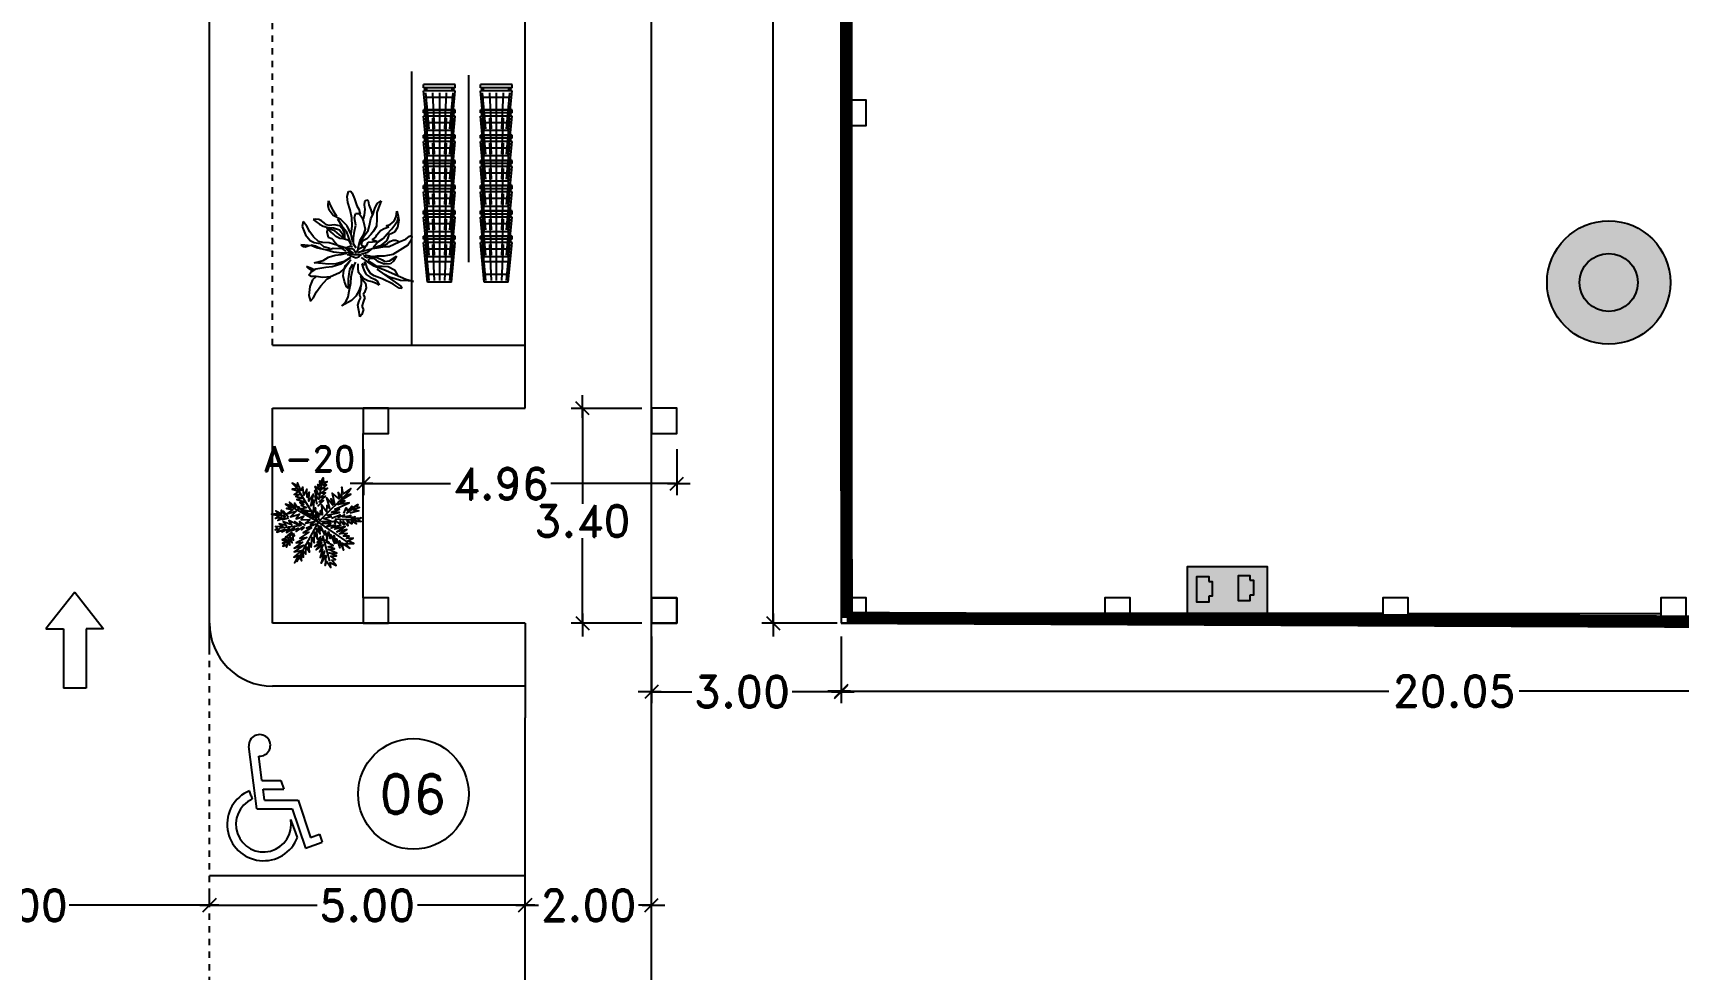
# Model space of a CAD drawing. Header units: millimetres. Extents: x 1590 to 1932, y -48 to 167.
# Drawn here: x 1730.23 to 1756.28, y 68.59 to 83.41 of the extents above; entities that cross this region are included whole.
import ezdxf

# ---------------------------------------------------------------- set-up
doc = ezdxf.new("R2010")
doc.units = ezdxf.units.MM
doc.header["$LTSCALE"] = 0.1
doc.header["$MEASUREMENT"] = 0
doc.header["$PDMODE"] = 35
doc.header["$PDSIZE"] = 0.75
doc.linetypes.add('DASHED', pattern=[0.75, 0.5, -0.25])
doc.layers.get('0').update_dxf_attribs({"linetype": 'CONTINUOUS'})
doc.layers.get('DEFPOINTS').update_dxf_attribs({"linetype": 'CONTINUOUS'})
for name, color, linetype in [('A-FURN-PLNT', 1, 'CONTINUOUS'), ('CABLEADO', 172, 'CONTINUOUS'), ('CALLES', 3, 'CONTINUOUS'), ('CAMARAS', 253, 'CONTINUOUS'), ('Eth2Salidas', 5, 'CONTINUOUS'), ('L-SITE-TREE', 6, 'CONTINUOUS'), ('MOBIL', 2, 'CONTINUOUS'), ('PARED', 4, 'CONTINUOUS'), ('PAREDES', 3, 'CONTINUOUS'), ('TEXT', 3, 'CONTINUOUS')]:
    doc.layers.add(name, color=color, linetype=linetype)
doc.styles.add('ATT', font='txt')
doc.styles.add('ROMAND', font='romand.shx')
doc.dimstyles.new('URBA', dxfattribs={"dimtxt": 20, "dimasz": 0.5, "dimexe": 1.25, "dimexo": 0.63, "dimgap": 0.63, "dimtad": 0, "dimtih": 1, "dimtoh": 1, "dimzin": 1, "dimdsep": 46, "dimtxsty": 'ROMAND', "dimcen": 2.5, "dimclrd": 1, "dimclre": 1, "dimclrt": 3, "dimadec": 0, "dimazin": 0, "dimtfac": 1, "dimtmove": 0, "dimatfit": 3, "dimfxl": 1, "dimtvp": 1, "dimtolj": 1, "dimtzin": 1, "dimarcsym": 0})

# ---------------------------------------------------------------- blocks, each defined once
blk = doc.blocks.new('2')
at = {"color": 3, "linetype": 'ByBlock'}
for p, q in [((1.063, -0.026), (0.479, 0.431)), ((0.479, 0.431), (0.479, 0.152)), ((0.479, 0.152), (-0.461, 0.152)), ((-0.461, 0.152), (-0.461, -0.204)), ((0.479, -0.204), (-0.461, -0.204)), ((1.063, -0.026), (0.479, -0.483)), ((0.479, -0.483), (0.479, -0.204))]:
    blk.add_line(p, q, dxfattribs=at)
blk = doc.blocks.new('1')
at = {"color": 3, "linetype": 'ByBlock'}
for p, q in [((-0.046, 0.216), (-0.11, 0.71)), ((-0.007, 0.439), (-0.031, 0.633)), ((-0.007, 0.439), (0.143, 0.439)), ((0.143, 0.439), (0.168, 0.37)), ((-0.092, 0.319), (-0.105, 0.358)), ((-0.092, 0.319), (-0.084, 0.293)), ((0.002, 0.37), (0.168, 0.37)), ((0.013, 0.285), (0.002, 0.37)), ((0.013, 0.285), (0.279, 0.285)), ((0.279, 0.285), (0.377, -0.01)), ((-0.046, 0.216), (0.233, 0.216)), ((0.25, 0.055), (0.221, 0.132)), ((0.233, 0.216), (0.337, -0.095)), ((0.274, -0.01), (0.25, 0.055)), ((0.377, -0.01), (0.449, 0.015)), ((0.449, 0.015), (0.47, -0.048)), ((0.337, -0.095), (0.47, -0.048))]:
    blk.add_line(p, q, dxfattribs=at)
for centre, radius, start, end in [((-0.025, 0.718), 0.0854, 266.1347, 185.0641), ((0.006, 0.093), 0.288, 112.5295, 339.0295), ((0.006, 0.093), 0.219, 114.3205, 9.7675)]:
    blk.add_arc(centre, radius, start, end, dxfattribs=at)
blk = doc.blocks.new('UTP1$0$DIMBLOCK')
at = {"color": 1}
blk.add_line((-7.5, 0), (10.5, 0), dxfattribs=at)
at = {"color": 4}
blk.add_line((-5.25, -5.25), (5.25, 5.25), dxfattribs=at)
blk = doc.blocks.new('*D183')
at = {"layer": 'CALLES', "color": 1, "linetype": 'Continuous', "transparency": 16777216}
for p, q in [((1727.028, 69.66), (1727.028, 69.778)), ((1727.048, 69.598), (1729.246, 69.598)), ((1733.008, 69.598), (1730.81, 69.598)), ((1733.028, 69.66), (1733.028, 69.778))]:
    blk.add_line(p, q, dxfattribs=at)
at = {"layer": 'DEFPOINTS', "color": 0, "linetype": 'Continuous', "transparency": 16777216}
for p in [(1727.028, 69.598), (1733.028, 69.598), (1733.028, 69.598)]:
    blk.add_point(p, dxfattribs=at)
at = {"layer": 'CALLES', "color": 1, "linetype": 'Continuous', "transparency": 16777216, "xscale": 0.02, "yscale": 0.02, "zscale": 0.02, "rotation": 180}
blk.add_blockref('UTP1$0$DIMBLOCK', (1727.028, 69.598), dxfattribs=at)
at = {"layer": 'CALLES', "color": 1, "linetype": 'Continuous', "transparency": 16777216, "xscale": 0.02, "yscale": 0.02, "zscale": 0.02}
blk.add_blockref('UTP1$0$DIMBLOCK', (1733.028, 69.598), dxfattribs=at)
at = {"layer": 'CALLES', "color": 3, "linetype": 'Continuous', "transparency": 16777216, "insert": (1730.028, 69.598), "char_height": 0.5, "attachment_point": 5, "style": 'ROMAND'}
blk.add_mtext('\\A1;6.00', dxfattribs=at)
blk = doc.blocks.new('*D184')
at = {"layer": 'CALLES', "color": 1, "linetype": 'Continuous', "transparency": 16777216}
for p, q in [((1733.028, 69.66), (1733.028, 69.778)), ((1733.048, 69.598), (1734.734, 69.598)), ((1738.008, 69.598), (1736.322, 69.598)), ((1738.028, 69.66), (1738.028, 69.778))]:
    blk.add_line(p, q, dxfattribs=at)
at = {"layer": 'DEFPOINTS', "color": 0, "linetype": 'Continuous', "transparency": 16777216}
for p in [(1733.028, 69.598), (1738.028, 69.598), (1738.028, 69.598)]:
    blk.add_point(p, dxfattribs=at)
at = {"layer": 'CALLES', "color": 1, "linetype": 'Continuous', "transparency": 16777216, "xscale": 0.02, "yscale": 0.02, "zscale": 0.02, "rotation": 180}
blk.add_blockref('UTP1$0$DIMBLOCK', (1733.028, 69.598), dxfattribs=at)
at = {"layer": 'CALLES', "color": 1, "linetype": 'Continuous', "transparency": 16777216, "xscale": 0.02, "yscale": 0.02, "zscale": 0.02}
blk.add_blockref('UTP1$0$DIMBLOCK', (1738.028, 69.598), dxfattribs=at)
at = {"layer": 'CALLES', "color": 3, "linetype": 'Continuous', "transparency": 16777216, "insert": (1735.528, 69.598), "char_height": 0.5, "attachment_point": 5, "style": 'ROMAND'}
blk.add_mtext('\\A1;5.00', dxfattribs=at)
blk = doc.blocks.new('*D185')
at = {"layer": 'CALLES', "color": 1, "linetype": 'Continuous', "transparency": 16777216}
for p, q in [((1738.028, 69.66), (1738.028, 69.778)), ((1738.048, 69.598), (1738.234, 69.598)), ((1740.008, 69.598), (1739.822, 69.598)), ((1740.028, 69.66), (1740.028, 69.778))]:
    blk.add_line(p, q, dxfattribs=at)
at = {"layer": 'DEFPOINTS', "color": 0, "linetype": 'Continuous', "transparency": 16777216}
for p in [(1738.028, 69.598), (1740.028, 69.598), (1740.028, 69.598)]:
    blk.add_point(p, dxfattribs=at)
at = {"layer": 'CALLES', "color": 1, "linetype": 'Continuous', "transparency": 16777216, "xscale": 0.02, "yscale": 0.02, "zscale": 0.02, "rotation": 180}
blk.add_blockref('UTP1$0$DIMBLOCK', (1738.028, 69.598), dxfattribs=at)
at = {"layer": 'CALLES', "color": 1, "linetype": 'Continuous', "transparency": 16777216, "xscale": 0.02, "yscale": 0.02, "zscale": 0.02}
blk.add_blockref('UTP1$0$DIMBLOCK', (1740.028, 69.598), dxfattribs=at)
at = {"layer": 'CALLES', "color": 3, "linetype": 'Continuous', "transparency": 16777216, "insert": (1739.028, 69.598), "char_height": 0.5, "attachment_point": 5, "style": 'ROMAND'}
blk.add_mtext('\\A1;2.00', dxfattribs=at)
blk = doc.blocks.new('*D271')
at = {"color": 1, "linetype": 'Continuous', "transparency": 16777216}
for p, q in [((1739.876, 77.465), (1738.754, 77.465)), ((1738.934, 77.445), (1738.934, 75.951)), ((1738.934, 74.085), (1738.934, 75.411)), ((1739.876, 74.065), (1738.754, 74.065))]:
    blk.add_line(p, q, dxfattribs=at)
at = {"layer": 'DEFPOINTS', "color": 0, "linetype": 'Continuous', "transparency": 16777216}
for p in [(1738.934, 77.465), (1739.938, 77.465), (1739.938, 74.065)]:
    blk.add_point(p, dxfattribs=at)
at = {"color": 1, "linetype": 'Continuous', "transparency": 16777216, "xscale": 0.02, "yscale": 0.02, "zscale": 0.02}
for p, rotation in [((1738.934, 77.465), 90), ((1738.934, 74.065), 270)]:
    blk.add_blockref('UTP1$0$DIMBLOCK', p, dxfattribs=dict(at, rotation=rotation))
at = {"color": 3, "linetype": 'Continuous', "transparency": 16777216, "insert": (1738.934, 75.681), "char_height": 0.5, "attachment_point": 5, "style": 'ROMAND'}
blk.add_mtext('\\A1;3.40', dxfattribs=at)
blk = doc.blocks.new('*D270')
at = {"layer": 'CALLES', "color": 1, "linetype": 'Continuous', "transparency": 16777216}
for p, q in [((1738.028, 69.66), (1738.028, 69.778)), ((1738.048, 69.598), (1738.234, 69.598)), ((1740.008, 69.598), (1739.822, 69.598)), ((1740.028, 69.66), (1740.028, 69.778))]:
    blk.add_line(p, q, dxfattribs=at)
at = {"layer": 'DEFPOINTS', "color": 0, "linetype": 'Continuous', "transparency": 16777216}
for p in [(1738.028, 69.598), (1740.028, 69.598), (1740.028, 69.598)]:
    blk.add_point(p, dxfattribs=at)
at = {"layer": 'CALLES', "color": 1, "linetype": 'Continuous', "transparency": 16777216, "xscale": 0.02, "yscale": 0.02, "zscale": 0.02, "rotation": 180}
blk.add_blockref('UTP1$0$DIMBLOCK', (1738.028, 69.598), dxfattribs=at)
at = {"layer": 'CALLES', "color": 1, "linetype": 'Continuous', "transparency": 16777216, "xscale": 0.02, "yscale": 0.02, "zscale": 0.02}
blk.add_blockref('UTP1$0$DIMBLOCK', (1740.028, 69.598), dxfattribs=at)
at = {"layer": 'CALLES', "color": 3, "linetype": 'Continuous', "transparency": 16777216, "insert": (1739.028, 69.598), "char_height": 0.5, "attachment_point": 5, "style": 'ROMAND'}
blk.add_mtext('\\A1;2.00', dxfattribs=at)
blk = doc.blocks.new('*D285')
at = {"color": 1, "linetype": 'Continuous', "transparency": 16777216}
for p, q in [((1735.465, 76.818), (1735.465, 76.093)), ((1740.428, 76.818), (1740.428, 76.093)), ((1735.485, 76.273), (1736.847, 76.273)), ((1740.408, 76.273), (1738.435, 76.273))]:
    blk.add_line(p, q, dxfattribs=at)
at = {"layer": 'DEFPOINTS', "color": 0, "linetype": 'Continuous', "transparency": 16777216}
for p in [(1735.465, 76.881), (1740.428, 76.881), (1740.428, 76.273)]:
    blk.add_point(p, dxfattribs=at)
at = {"color": 1, "linetype": 'Continuous', "transparency": 16777216, "xscale": 0.02, "yscale": 0.02, "zscale": 0.02, "rotation": 180}
blk.add_blockref('UTP1$0$DIMBLOCK', (1735.465, 76.273), dxfattribs=at)
at = {"color": 1, "linetype": 'Continuous', "transparency": 16777216, "xscale": 0.02, "yscale": 0.02, "zscale": 0.02}
blk.add_blockref('UTP1$0$DIMBLOCK', (1740.428, 76.273), dxfattribs=at)
at = {"color": 3, "linetype": 'Continuous', "transparency": 16777216, "insert": (1737.641, 76.273), "char_height": 0.5, "attachment_point": 5, "style": 'ROMAND'}
blk.add_mtext('\\A1;4.96', dxfattribs=at)
blk = doc.blocks.new('12PPLT15')
at = {"color": 0, "linetype": 'ByBlock'}
for p, q in [((0.013, -0.001), (-0.088, 0.491)), ((0.105, 0.233), (0.218, 0.416)), ((-0.311, 0.181), (-0.394, 0.245)), ((0.013, -0.001), (-0.211, 0.261)), ((0.013, -0.001), (0.471, 0.206)), ((-0.197, 0.032), (-0.424, 0.087)), ((0.344, -0.02), (0.467, 0.009)), ((-0.304, -0.006), (-0.415, -0.1)), ((0.013, -0.001), (-0.373, -0.336)), ((0.006, -0.159), (-0.023, -0.458)), ((0.013, -0.001), (0.245, -0.333)), ((0.205, -0.033), (0.429, -0.132))]:
    blk.add_line(p, q, dxfattribs=at)
for points in [[(0.008, 0.049), (0.041, 0.162), (0.002, 0.122), (0.057, 0.248), (-0.001, 0.2), (0.073, 0.313), (-0.007, 0.258), (0.035, 0.352), (-0.007, 0.306), (0.021, 0.394), (-0.034, 0.342), (-0.015, 0.43), (-0.046, 0.403), (-0.053, 0.497), (-0.063, 0.461), (-0.111, 0.516), (-0.076, 0.436), (-0.134, 0.449), (-0.072, 0.403), (-0.134, 0.388), (-0.069, 0.367), (-0.126, 0.359), (-0.053, 0.313), (-0.126, 0.323), (-0.042, 0.261), (-0.105, 0.281), (-0.072, 0.245), (-0.101, 0.245), (-0.053, 0.2), (-0.12, 0.204), (-0.034, 0.149), (-0.092, 0.151), (-0.04, 0.113)], [(0.069, 0.191), (0.083, 0.29), (0.096, 0.252), (0.099, 0.348), (0.125, 0.29), (0.121, 0.388), (0.154, 0.332), (0.157, 0.397), (0.176, 0.374), (0.19, 0.43), (0.199, 0.407), (0.238, 0.449), (0.224, 0.397), (0.266, 0.394), (0.209, 0.374), (0.247, 0.361), (0.182, 0.338), (0.245, 0.323), (0.161, 0.296), (0.203, 0.281), (0.134, 0.252), (0.193, 0.245), (0.102, 0.212), (0.154, 0.206), (0.067, 0.168)], [(-0.289, 0.158), (-0.356, 0.164), (-0.323, 0.177), (-0.411, 0.177), (-0.356, 0.197), (-0.427, 0.206), (-0.382, 0.219), (-0.453, 0.268), (-0.379, 0.252), (-0.394, 0.284), (-0.346, 0.233), (-0.331, 0.271), (-0.317, 0.212), (-0.311, 0.252), (-0.285, 0.17)], [(-0.023, 0.057), (-0.023, 0.126), (-0.05, 0.087), (-0.065, 0.126), (-0.076, 0.103), (-0.098, 0.174), (-0.107, 0.155), (-0.136, 0.239), (-0.143, 0.21), (-0.166, 0.294), (-0.17, 0.248), (-0.214, 0.323), (-0.201, 0.271), (-0.262, 0.319), (-0.22, 0.258), (-0.272, 0.268), (-0.208, 0.233), (-0.289, 0.212), (-0.178, 0.2), (-0.26, 0.162), (-0.153, 0.158), (-0.208, 0.12), (-0.117, 0.12), (-0.159, 0.09), (-0.065, 0.061), (-0.126, 0.038), (-0.021, 0.019), (-0.078, 0.003), (-0.021, -0.012), (-0.136, -0.02), (-0.082, -0.035), (-0.191, -0.054), (-0.126, -0.071), (-0.247, -0.1), (-0.17, -0.117), (-0.304, -0.132), (-0.233, -0.152), (-0.344, -0.181), (-0.233, -0.19), (-0.359, -0.223), (-0.279, -0.236), (-0.385, -0.278), (-0.331, -0.278), (-0.401, -0.339), (-0.321, -0.31), (-0.317, -0.345), (-0.291, -0.278), (-0.281, -0.314), (-0.262, -0.249), (-0.247, -0.291), (-0.214, -0.213), (-0.197, -0.284), (-0.17, -0.184), (-0.162, -0.239), (-0.114, -0.139), (-0.114, -0.203), (-0.069, -0.094), (-0.065, -0.171), (-0.03, -0.068), (-0.015, -0.132), (-0.001, -0.035), (0.006, -0.098), (0.021, -0.052), (0.027, -0.159), (0.05, -0.119), (0.038, -0.217), (0.083, -0.142), (0.073, -0.223), (0.092, -0.181), (0.099, -0.291), (0.125, -0.203), (0.119, -0.294), (0.14, -0.249), (0.14, -0.358), (0.163, -0.281), (0.17, -0.397), (0.182, -0.32), (0.245, -0.4), (0.215, -0.333), (0.306, -0.368), (0.251, -0.314), (0.318, -0.31), (0.247, -0.284), (0.283, -0.272), (0.224, -0.249), (0.274, -0.236), (0.193, -0.209), (0.287, -0.194), (0.17, -0.178), (0.28, -0.152), (0.161, -0.142), (0.241, -0.123), (0.125, -0.117), (0.182, -0.1), (0.079, -0.081), (0.138, -0.068), (0.05, -0.033), (0.09, -0.029)], [(0.038, 0), (0.163, -0.052), (0.083, 0.015), (0.17, 0.007), (0.134, 0.036), (0.276, 0.019), (0.19, 0.051), (0.289, 0.051), (0.238, 0.071), (0.415, 0.08), (0.289, 0.107), (0.379, 0.12), (0.309, 0.135), (0.467, 0.168), (0.396, 0.17), (0.49, 0.226), (0.389, 0.2), (0.4, 0.275), (0.354, 0.164), (0.341, 0.233), (0.325, 0.162), (0.276, 0.252), (0.257, 0.126), (0.238, 0.197), (0.234, 0.12), (0.193, 0.223), (0.186, 0.099), (0.167, 0.141), (0.14, 0.074), (0.115, 0.17), (0.083, 0.061), (0.083, 0.113), (0.05, 0.061), (0.041, 0.11), (0.027, 0.022)], [(-0.136, 0.015), (-0.185, 0.078), (-0.185, 0.032), (-0.233, 0.099), (-0.22, 0.055), (-0.295, 0.132), (-0.279, 0.074), (-0.359, 0.141), (-0.337, 0.087), (-0.408, 0.135), (-0.382, 0.09), (-0.457, 0.122), (-0.446, 0.097), (-0.476, 0.087), (-0.424, 0.078), (-0.466, 0.055), (-0.369, 0.055), (-0.411, 0.038), (-0.314, 0.049), (-0.366, 0.015), (-0.26, 0.036), (-0.314, 0.013), (-0.224, 0.015), (-0.26, -0.012), (-0.166, 0.009), (-0.197, -0.016), (-0.149, -0.004)], [(0.318, -0.01), (0.364, 0.042), (0.367, 0), (0.431, 0.036), (0.415, 0.009), (0.499, 0.029), (0.483, 0.003), (0.506, -0.01), (0.435, -0.01), (0.486, -0.039), (0.383, -0.029)], [(-0.311, -0.004), (-0.356, -0.016), (-0.34, -0.023), (-0.394, -0.033), (-0.373, -0.042), (-0.44, -0.048), (-0.394, -0.062), (-0.45, -0.084), (-0.421, -0.087), (-0.457, -0.117), (-0.415, -0.117), (-0.424, -0.142), (-0.385, -0.1), (-0.379, -0.132), (-0.363, -0.075), (-0.344, -0.117), (-0.34, -0.054), (-0.321, -0.094), (-0.308, -0.035), (-0.295, -0.054), (-0.295, -0.02)], [(-0.017, -0.165), (-0.063, -0.181), (-0.011, -0.188), (-0.078, -0.209), (-0.015, -0.207), (-0.124, -0.245), (-0.03, -0.236), (-0.12, -0.287), (-0.027, -0.261), (-0.092, -0.322), (-0.05, -0.303), (-0.107, -0.385), (-0.034, -0.333), (-0.12, -0.448), (-0.04, -0.385), (-0.084, -0.49), (-0.053, -0.452), (-0.034, -0.53), (-0.021, -0.477), (0.031, -0.533), (0.006, -0.458), (0.048, -0.465), (0.012, -0.41), (0.073, -0.429), (0.008, -0.368), (0.086, -0.404), (0.012, -0.333), (0.079, -0.349), (0.019, -0.303), (0.079, -0.307), (0.019, -0.245), (0.048, -0.259), (0.019, -0.213)], [(0.17, -0.012), (0.274, -0.012), (0.245, -0.026), (0.318, -0.026), (0.295, -0.042), (0.383, -0.058), (0.328, -0.062), (0.425, -0.09), (0.377, -0.094), (0.483, -0.126), (0.442, -0.132), (0.471, -0.165), (0.4, -0.142), (0.412, -0.171), (0.37, -0.123), (0.36, -0.152), (0.325, -0.1), (0.312, -0.159), (0.28, -0.09), (0.274, -0.132), (0.251, -0.075), (0.234, -0.106), (0.199, -0.048), (0.186, -0.081), (0.182, -0.045)]]:
    blk.add_lwpolyline(points, dxfattribs=at)
at = {"color": 0, "linetype": 'ByBlock', "style": 'ATT'}
for tag, p, flags in [('ITEM', (-1, -3.75), 3), ('ROOM_NUMBER', (-1, -5.083), 1)]:
    blk.add_attdef(tag, p, '', height=1, dxfattribs=dict(at, flags=flags))
blk = doc.blocks.new('02PTRX26')
at = {"color": 0, "linetype": 'ByBlock'}
for p, q in [((-0.226, 0.382), (-0.222, 0.42)), ((-0.222, 0.42), (-0.212, 0.393)), ((-0.212, 0.393), (-0.189, 0.347)), ((-0.074, 0.455), (-0.064, 0.495)), ((-0.07, 0.409), (-0.074, 0.455)), ((-0.051, 0.351), (-0.07, 0.409)), ((-0.064, 0.495), (-0.047, 0.499)), ((-0.047, 0.499), (-0.035, 0.482)), ((-0.035, 0.482), (-0.016, 0.436)), ((-0.016, 0.436), (0.001, 0.382)), ((0.061, 0.388), (0.065, 0.415)), ((0.065, 0.415), (0.08, 0.43)), ((0.08, 0.43), (0.09, 0.422)), ((0.09, 0.422), (0.096, 0.39)), ((0.144, 0.361), (0.163, 0.401)), ((0.163, 0.401), (0.194, 0.422)), ((0.194, 0.422), (0.18, 0.388)), ((-0.324, 0.276), (-0.345, 0.274)), ((-0.345, 0.274), (-0.324, 0.257)), ((-0.299, 0.274), (-0.324, 0.276)), ((-0.279, 0.263), (-0.299, 0.274)), ((-0.258, 0.247), (-0.279, 0.263)), ((-0.218, 0.347), (-0.226, 0.382)), ((-0.185, 0.305), (-0.218, 0.347)), ((-0.189, 0.347), (-0.16, 0.299)), ((-0.126, 0.274), (-0.185, 0.305)), ((-0.151, 0.28), (-0.118, 0.224)), ((-0.074, 0.224), (-0.126, 0.274)), ((-0.039, 0.286), (-0.051, 0.351)), ((-0.035, 0.222), (-0.039, 0.286)), ((-0.018, 0.288), (-0.008, 0.322)), ((-0.012, 0.259), (-0.018, 0.288)), ((-0.008, 0.322), (0.019, 0.322)), ((0.001, 0.382), (0.017, 0.355)), ((0.017, 0.355), (0.028, 0.315)), ((0.019, 0.322), (0.044, 0.288)), ((0.044, 0.288), (0.055, 0.255)), ((0.053, 0.28), (0.061, 0.307)), ((0.067, 0.355), (0.061, 0.388)), ((0.061, 0.307), (0.067, 0.355)), ((0.096, 0.39), (0.113, 0.349)), ((0.101, 0.226), (0.113, 0.278)), ((0.113, 0.349), (0.126, 0.309)), ((0.113, 0.278), (0.13, 0.318)), ((0.13, 0.318), (0.144, 0.361)), ((0.159, 0.28), (0.157, 0.222)), ((0.161, 0.328), (0.159, 0.28)), ((0.18, 0.388), (0.161, 0.328)), ((0.265, 0.234), (0.297, 0.261)), ((0.297, 0.261), (0.313, 0.297)), ((0.301, 0.232), (0.322, 0.263)), ((0.313, 0.297), (0.317, 0.34)), ((0.317, 0.34), (0.328, 0.301)), ((0.322, 0.263), (0.33, 0.301)), ((0.334, 0.268), (0.324, 0.211)), ((0.328, 0.301), (0.334, 0.268)), ((-0.424, 0.259), (-0.431, 0.218)), ((-0.431, 0.218), (-0.406, 0.151)), ((-0.395, 0.22), (-0.424, 0.259)), ((-0.406, 0.151), (-0.368, 0.107)), ((-0.372, 0.176), (-0.395, 0.22)), ((-0.341, 0.136), (-0.372, 0.176)), ((-0.302, 0.099), (-0.341, 0.136)), ((-0.324, 0.257), (-0.295, 0.236)), ((-0.295, 0.236), (-0.264, 0.222)), ((-0.264, 0.222), (-0.226, 0.211)), ((-0.239, 0.232), (-0.258, 0.247)), ((-0.214, 0.226), (-0.239, 0.232)), ((-0.172, 0.184), (-0.239, 0.205)), ((-0.233, 0.195), (-0.237, 0.172)), ((-0.237, 0.172), (-0.226, 0.134)), ((-0.224, 0.191), (-0.233, 0.195)), ((-0.226, 0.211), (-0.183, 0.207)), ((-0.226, 0.134), (-0.197, 0.122)), ((-0.187, 0.159), (-0.224, 0.191)), ((-0.179, 0.232), (-0.214, 0.226)), ((-0.164, 0.138), (-0.187, 0.159)), ((-0.183, 0.207), (-0.137, 0.193)), ((-0.133, 0.224), (-0.179, 0.232)), ((-0.137, 0.153), (-0.172, 0.184)), ((-0.133, 0.124), (-0.164, 0.138)), ((-0.137, 0.193), (-0.116, 0.163)), ((-0.108, 0.13), (-0.137, 0.153)), ((-0.108, 0.193), (-0.133, 0.224)), ((-0.118, 0.224), (-0.083, 0.182)), ((-0.116, 0.163), (-0.099, 0.12)), ((-0.093, 0.163), (-0.108, 0.193)), ((-0.093, 0.122), (-0.093, 0.163)), ((-0.083, 0.182), (-0.064, 0.128)), ((-0.043, 0.155), (-0.074, 0.224)), ((-0.043, 0.161), (-0.035, 0.222)), ((-0.029, 0.095), (-0.043, 0.155)), ((-0.024, 0.128), (-0.018, 0.18)), ((-0.018, 0.18), (-0.006, 0.228)), ((-0.006, 0.228), (-0.012, 0.259)), ((0.051, 0.149), (0.024, 0.107)), ((0.04, 0.111), (0.061, 0.147)), ((0.067, 0.197), (0.051, 0.149)), ((0.055, 0.255), (0.067, 0.197)), ((0.061, 0.147), (0.092, 0.186)), ((0.111, 0.155), (0.08, 0.12)), ((0.092, 0.186), (0.101, 0.226)), ((0.134, 0.18), (0.111, 0.155)), ((0.124, 0.113), (0.153, 0.134)), ((0.157, 0.222), (0.134, 0.18)), ((0.153, 0.134), (0.159, 0.151)), ((0.159, 0.151), (0.188, 0.186)), ((0.188, 0.186), (0.217, 0.201)), ((0.209, 0.124), (0.242, 0.159)), ((0.217, 0.201), (0.255, 0.216)), ((0.234, 0.224), (0.265, 0.234)), ((0.255, 0.216), (0.234, 0.224)), ((0.249, 0.136), (0.238, 0.107)), ((0.242, 0.159), (0.278, 0.199)), ((0.255, 0.155), (0.249, 0.136)), ((0.272, 0.159), (0.255, 0.155)), ((0.299, 0.174), (0.272, 0.159)), ((0.278, 0.199), (0.301, 0.232)), ((0.324, 0.211), (0.299, 0.174)), ((0.388, 0.118), (0.417, 0.141)), ((0.417, 0.141), (0.432, 0.147)), ((0.432, 0.147), (0.438, 0.136)), ((0.438, 0.136), (0.432, 0.111)), ((-0.443, 0.074), (-0.42, 0.061)), ((-0.41, 0.07), (-0.443, 0.074)), ((-0.42, 0.061), (-0.408, 0.057)), ((-0.356, 0.066), (-0.41, 0.07)), ((-0.408, 0.057), (-0.377, 0.068)), ((-0.368, 0.107), (-0.337, 0.091)), ((-0.362, 0.074), (-0.327, 0.066)), ((-0.318, 0.049), (-0.356, 0.066)), ((-0.337, 0.091), (-0.289, 0.084)), ((-0.327, 0.066), (-0.281, 0.045)), ((-0.237, 0.03), (-0.318, 0.049)), ((-0.268, 0.091), (-0.302, 0.099)), ((-0.289, 0.084), (-0.262, 0.061)), ((-0.218, 0.088), (-0.268, 0.091)), ((-0.262, 0.061), (-0.212, 0.047)), ((-0.183, 0.016), (-0.237, 0.03)), ((-0.229, 0.034), (-0.187, 0.047)), ((-0.149, 0.068), (-0.218, 0.088)), ((-0.197, 0.122), (-0.185, 0.113)), ((-0.187, 0.047), (-0.118, 0.043)), ((-0.185, 0.113), (-0.172, 0.095)), ((-0.116, 0.007), (-0.183, 0.016)), ((-0.172, 0.095), (-0.147, 0.064)), ((-0.091, 0.049), (-0.149, 0.068)), ((-0.147, 0.064), (-0.116, 0.053)), ((-0.106, 0.12), (-0.133, 0.124)), ((-0.122, -0.003), (-0.079, 0.007)), ((-0.118, 0.043), (-0.089, 0.022)), ((-0.116, 0.053), (-0.079, 0.053)), ((-0.068, 0.011), (-0.116, 0.007)), ((-0.06, 0.107), (-0.106, 0.12)), ((-0.072, 0.032), (-0.091, 0.049)), ((-0.079, 0.053), (-0.049, 0.064)), ((-0.051, 0.001), (-0.076, -0.009)), ((-0.074, 0.041), (-0.058, 0.043)), ((-0.066, 0.026), (-0.074, 0.041)), ((-0.026, 0.001), (-0.068, 0.011)), ((-0.051, 0.026), (-0.066, 0.026)), ((-0.064, 0.128), (-0.043, 0.074)), ((-0.043, 0.074), (-0.06, 0.107)), ((-0.058, 0.043), (-0.035, 0.045)), ((-0.024, 0.007), (-0.051, 0.026)), ((-0.02, -0.005), (-0.051, 0.001)), ((-0.049, 0.064), (-0.033, 0.061)), ((-0.035, 0.045), (-0.02, 0.032)), ((-0.024, 0.08), (-0.024, 0.128)), ((-0.004, 0.047), (-0.024, 0.08)), ((-0.02, 0.032), (-0.01, 0.016)), ((-0.012, 0.007), (0.001, 0.022)), ((-0.01, 0.016), (-0.012, 0.007)), ((0.001, 0.022), (0.017, 0.041)), ((0.011, 0.057), (0.007, 0.028)), ((0.007, 0.011), (0.065, 0.028)), ((0.03, 0.018), (0.007, 0.011)), ((0.024, 0.107), (0.011, 0.057)), ((0.017, 0.041), (0.049, 0.057)), ((0.028, 0.076), (0.04, 0.111)), ((0.053, 0.034), (0.03, 0.018)), ((0.042, 0.095), (0.036, 0.074)), ((0.036, 0.074), (0.059, 0.059)), ((0.04, 0.003), (0.088, 0.016)), ((0.053, 0.107), (0.042, 0.095)), ((0.049, 0.057), (0.069, 0.055)), ((0.08, 0.12), (0.053, 0.107)), ((0.069, 0.055), (0.053, 0.034)), ((0.059, 0.059), (0.08, 0.068)), ((0.065, 0.028), (0.117, 0.041)), ((0.08, 0.068), (0.09, 0.095)), ((0.088, 0.016), (0.126, 0.043)), ((0.09, 0.095), (0.159, 0.099)), ((0.159, 0.099), (0.124, 0.113)), ((0.126, 0.043), (0.163, 0.049)), ((0.13, 0.053), (0.165, 0.093)), ((0.142, 0.053), (0.178, 0.066)), ((0.163, 0.049), (0.224, 0.059)), ((0.165, 0.093), (0.209, 0.124)), ((0.178, 0.066), (0.215, 0.07)), ((0.207, 0.08), (0.186, 0.066)), ((0.238, 0.107), (0.207, 0.08)), ((0.215, 0.07), (0.242, 0.08)), ((0.224, 0.059), (0.257, 0.061)), ((0.242, 0.08), (0.263, 0.099)), ((0.257, 0.061), (0.336, 0.097)), ((0.263, 0.099), (0.288, 0.111)), ((0.342, 0.03), (0.286, -0.003)), ((0.288, 0.111), (0.309, 0.111)), ((0.309, 0.111), (0.324, 0.105)), ((0.324, 0.105), (0.338, 0.097)), ((0.336, 0.097), (0.388, 0.118)), ((0.405, 0.07), (0.342, 0.03)), ((0.432, 0.111), (0.405, 0.07)), ((-0.352, -0.116), (-0.397, -0.099)), ((-0.397, -0.099), (-0.385, -0.113)), ((-0.385, -0.113), (-0.349, -0.136)), ((-0.36, -0.141), (-0.324, -0.118)), ((-0.341, -0.12), (-0.352, -0.116)), ((-0.337, -0.07), (-0.264, -0.051)), ((-0.27, -0.076), (-0.337, -0.07)), ((-0.324, -0.118), (-0.245, -0.103)), ((-0.226, -0.08), (-0.27, -0.076)), ((-0.264, -0.051), (-0.224, -0.024)), ((-0.245, -0.103), (-0.195, -0.099)), ((-0.162, -0.078), (-0.226, -0.08)), ((-0.224, -0.024), (-0.17, -0.009)), ((-0.195, -0.099), (-0.124, -0.078)), ((-0.17, -0.009), (-0.122, -0.003)), ((-0.099, -0.059), (-0.162, -0.078)), ((-0.093, -0.111), (-0.141, -0.151)), ((-0.124, -0.078), (-0.049, -0.028)), ((-0.106, -0.172), (-0.101, -0.13)), ((-0.101, -0.13), (-0.089, -0.091)), ((-0.049, -0.028), (-0.099, -0.059)), ((-0.047, -0.047), (-0.093, -0.111)), ((-0.089, -0.091), (-0.047, -0.047)), ((-0.058, -0.122), (-0.066, -0.197)), ((-0.064, -0.003), (-0.039, -0.018)), ((-0.033, -0.082), (-0.058, -0.122)), ((-0.043, -0.18), (-0.033, -0.13)), ((-0.039, -0.018), (-0.004, -0.03)), ((-0.033, -0.13), (-0.018, -0.084)), ((0.015, -0.005), (-0.02, -0.005)), ((-0.018, -0.084), (-0.006, -0.064)), ((-0.004, -0.03), (0.021, -0.02)), ((0.011, -0.113), (0.011, -0.078)), ((0.015, -0.147), (0.011, -0.113)), ((0.038, -0.003), (0.015, -0.005)), ((0.021, -0.02), (0.038, -0.003)), ((0.036, -0.028), (0.078, -0.057)), ((0.038, -0.003), (0.038, -0.003)), ((0.04, -0.078), (0.049, -0.105)), ((0.065, -0.089), (0.04, -0.078)), ((0.049, -0.105), (0.059, -0.132)), ((0.063, -0.009), (0.057, -0.018)), ((0.057, -0.018), (0.084, -0.028)), ((0.061, -0.061), (0.065, -0.089)), ((0.076, -0.084), (0.061, -0.061)), ((0.128, -0.022), (0.067, -0.009)), ((0.084, -0.111), (0.076, -0.084)), ((0.078, -0.057), (0.136, -0.093)), ((0.084, -0.028), (0.13, -0.016)), ((0.109, -0.155), (0.084, -0.111)), ((0.103, -0.036), (0.088, -0.051)), ((0.088, -0.051), (0.111, -0.068)), ((0.14, -0.034), (0.103, -0.036)), ((0.111, -0.068), (0.157, -0.095)), ((0.161, -0.018), (0.128, -0.022)), ((0.13, -0.016), (0.163, -0.026)), ((0.136, -0.093), (0.228, -0.128)), ((0.174, -0.061), (0.14, -0.034)), ((0.157, -0.095), (0.203, -0.095)), ((0.159, -0.12), (0.349, -0.255)), ((0.217, -0.018), (0.161, -0.018)), ((0.163, -0.026), (0.201, -0.045)), ((0.219, -0.08), (0.174, -0.061)), ((0.201, -0.045), (0.224, -0.059)), ((0.203, -0.095), (0.249, -0.099)), ((0.286, -0.003), (0.217, -0.018)), ((0.267, -0.078), (0.219, -0.08)), ((0.224, -0.059), (0.259, -0.053)), ((0.228, -0.128), (0.305, -0.163)), ((0.249, -0.099), (0.299, -0.126)), ((0.259, -0.053), (0.288, -0.036)), ((0.292, -0.057), (0.267, -0.078)), ((0.288, -0.036), (0.315, -0.016)), ((0.315, -0.016), (0.292, -0.057)), ((0.299, -0.126), (0.322, -0.166)), ((-0.379, -0.166), (-0.36, -0.141)), ((-0.36, -0.178), (-0.379, -0.166)), ((-0.372, -0.257), (-0.379, -0.328)), ((-0.349, -0.203), (-0.372, -0.257)), ((-0.32, -0.178), (-0.36, -0.178)), ((-0.327, -0.182), (-0.349, -0.203)), ((-0.268, -0.186), (-0.32, -0.178)), ((-0.318, -0.299), (-0.283, -0.251)), ((-0.283, -0.251), (-0.233, -0.197)), ((-0.206, -0.18), (-0.268, -0.186)), ((-0.233, -0.197), (-0.208, -0.182)), ((-0.141, -0.151), (-0.206, -0.18)), ((-0.097, -0.216), (-0.106, -0.172)), ((-0.081, -0.259), (-0.097, -0.216)), ((-0.066, -0.272), (-0.081, -0.259)), ((-0.066, -0.197), (-0.066, -0.272)), ((-0.06, -0.295), (-0.047, -0.23)), ((-0.047, -0.23), (-0.043, -0.18)), ((0.038, -0.174), (0.015, -0.147)), ((0.036, -0.241), (0.019, -0.286)), ((0.03, -0.172), (0.036, -0.191)), ((0.032, -0.274), (0.036, -0.245)), ((0.036, -0.191), (0.036, -0.241)), ((0.057, -0.195), (0.038, -0.174)), ((0.04, -0.197), (0.071, -0.23)), ((0.088, -0.211), (0.057, -0.195)), ((0.059, -0.132), (0.076, -0.161)), ((0.071, -0.23), (0.076, -0.268)), ((0.076, -0.161), (0.107, -0.182)), ((0.124, -0.22), (0.088, -0.211)), ((0.107, -0.182), (0.14, -0.199)), ((0.138, -0.172), (0.109, -0.155)), ((0.155, -0.234), (0.124, -0.22)), ((0.201, -0.197), (0.138, -0.172)), ((0.14, -0.199), (0.163, -0.211)), ((0.178, -0.245), (0.155, -0.234)), ((0.163, -0.211), (0.178, -0.245)), ((0.288, -0.238), (0.201, -0.197)), ((0.261, -0.184), (0.221, -0.161)), ((0.305, -0.197), (0.261, -0.184)), ((0.336, -0.27), (0.288, -0.238)), ((0.305, -0.163), (0.39, -0.199)), ((0.347, -0.209), (0.305, -0.197)), ((0.407, -0.211), (0.347, -0.209)), ((0.349, -0.255), (0.357, -0.272)), ((0.39, -0.199), (0.449, -0.218)), ((0.449, -0.218), (0.407, -0.211)), ((-0.379, -0.328), (-0.366, -0.374)), ((-0.366, -0.374), (-0.343, -0.349)), ((-0.343, -0.349), (-0.318, -0.299)), ((-0.041, -0.368), (-0.118, -0.411)), ((-0.118, -0.411), (-0.087, -0.378)), ((-0.087, -0.378), (-0.068, -0.338)), ((-0.068, -0.338), (-0.06, -0.295)), ((-0.006, -0.334), (-0.041, -0.368)), ((0.019, -0.286), (-0.006, -0.334)), ((0.009, -0.405), (0.021, -0.37)), ((0.021, -0.37), (0.034, -0.345)), ((0.024, -0.305), (0.032, -0.274)), ((0.026, -0.328), (0.024, -0.305)), ((0.034, -0.345), (0.026, -0.328)), ((0.055, -0.374), (0.042, -0.415)), ((0.061, -0.305), (0.051, -0.32)), ((0.051, -0.32), (0.065, -0.345)), ((0.065, -0.345), (0.055, -0.374)), ((0.076, -0.268), (0.061, -0.305)), ((0.357, -0.272), (0.336, -0.27)), ((0.015, -0.434), (0.009, -0.405)), ((0.019, -0.461), (0.015, -0.434)), ((0.024, -0.497), (0.019, -0.461)), ((0.042, -0.478), (0.024, -0.497)), ((0.042, -0.415), (0.055, -0.44)), ((0.055, -0.44), (0.042, -0.478))]:
    blk.add_line(p, q, dxfattribs=at)
blk = doc.blocks.new('*D323')
at = {"color": 1, "linetype": 'Continuous', "transparency": 16777216}
for p, q in [((1743.028, 73.853), (1743.028, 72.807)), ((1762.757, 73.603), (1762.757, 72.807)), ((1743.048, 72.987), (1751.702, 72.987)), ((1762.737, 72.987), (1753.766, 72.987))]:
    blk.add_line(p, q, dxfattribs=at)
at = {"layer": 'DEFPOINTS', "color": 0, "linetype": 'Continuous', "transparency": 16777216}
for p in [(1743.028, 73.915), (1762.757, 73.665), (1743.028, 72.987)]:
    blk.add_point(p, dxfattribs=at)
at = {"color": 1, "linetype": 'Continuous', "transparency": 16777216, "xscale": 0.02, "yscale": 0.02, "zscale": 0.02, "rotation": 180}
blk.add_blockref('UTP1$0$DIMBLOCK', (1743.028, 72.987), dxfattribs=at)
at = {"color": 1, "linetype": 'Continuous', "transparency": 16777216, "xscale": 0.02, "yscale": 0.02, "zscale": 0.02}
blk.add_blockref('UTP1$0$DIMBLOCK', (1762.757, 72.987), dxfattribs=at)
at = {"color": 3, "linetype": 'Continuous', "transparency": 16777216, "insert": (1752.734, 72.987), "char_height": 0.5, "attachment_point": 5, "style": 'ROMAND'}
blk.add_mtext('\\A1;20.05', dxfattribs=at)
blk = doc.blocks.new('*D336')
at = {"color": 1, "linetype": 'Continuous', "transparency": 16777216}
for p, q in [((1740.028, 73.853), (1740.028, 72.799)), ((1743.028, 73.853), (1743.028, 72.799)), ((1740.048, 72.979), (1740.666, 72.979)), ((1743.008, 72.979), (1742.254, 72.979))]:
    blk.add_line(p, q, dxfattribs=at)
at = {"layer": 'DEFPOINTS', "color": 0, "linetype": 'Continuous', "transparency": 16777216}
for p in [(1740.028, 73.915), (1743.028, 73.915), (1740.028, 72.979)]:
    blk.add_point(p, dxfattribs=at)
at = {"color": 1, "linetype": 'Continuous', "transparency": 16777216, "xscale": 0.02, "yscale": 0.02, "zscale": 0.02, "rotation": 180}
blk.add_blockref('UTP1$0$DIMBLOCK', (1740.028, 72.979), dxfattribs=at)
at = {"color": 1, "linetype": 'Continuous', "transparency": 16777216, "xscale": 0.02, "yscale": 0.02, "zscale": 0.02}
blk.add_blockref('UTP1$0$DIMBLOCK', (1743.028, 72.979), dxfattribs=at)
at = {"color": 3, "linetype": 'Continuous', "transparency": 16777216, "insert": (1741.46, 72.979), "char_height": 0.5, "attachment_point": 5, "style": 'ROMAND'}
blk.add_mtext('\\A1;3.00', dxfattribs=at)
blk = doc.blocks.new('*D360')
at = {"color": 1, "linetype": 'Continuous', "transparency": 16777216}
for p, q in [((1742.965, 98.103), (1741.772, 98.103)), ((1741.952, 98.083), (1741.952, 86.207)), ((1741.952, 74.085), (1741.952, 85.667)), ((1742.965, 74.065), (1741.772, 74.065))]:
    blk.add_line(p, q, dxfattribs=at)
at = {"layer": 'DEFPOINTS', "color": 0, "linetype": 'Continuous', "transparency": 16777216}
for p in [(1743.028, 98.103), (1741.952, 74.065), (1743.028, 74.065)]:
    blk.add_point(p, dxfattribs=at)
at = {"color": 1, "linetype": 'Continuous', "transparency": 16777216, "xscale": 0.02, "yscale": 0.02, "zscale": 0.02}
for p, rotation in [((1741.952, 98.103), 90), ((1741.952, 74.065), 270)]:
    blk.add_blockref('UTP1$0$DIMBLOCK', p, dxfattribs=dict(at, rotation=rotation))
at = {"color": 3, "linetype": 'Continuous', "transparency": 16777216, "insert": (1741.952, 85.937), "char_height": 0.5, "attachment_point": 5, "style": 'ROMAND'}
blk.add_mtext('\\A1;23.40', dxfattribs=at)
blk = doc.blocks.new('CARRITO')
at = {"layer": 'MOBIL'}
for p, q in [((-0.73, 0.19), (-0.1, 0.25)), ((-0.73, 0.19), (-0.73, -0.19)), ((-0.1, 0.25), (-0.1, -0.25)), ((-0.1, 0.23), (-0.05, 0.23)), ((-0.1, 0.2), (-0.05, 0.2)), ((-0.05, 0.25), (0, 0.25)), ((-0.05, 0.25), (-0.05, -0.25)), ((0, 0.25), (0, -0.25)), ((-0.73, -0.19), (-0.1, -0.25)), ((-0.1, -0.2), (-0.05, -0.2)), ((-0.1, -0.23), (-0.05, -0.23)), ((-0.05, -0.25), (0, -0.25))]:
    blk.add_line(p, q, dxfattribs=at)
at = {"layer": 'MOBIL', "color": 4}
for p, q in [((-0.7, 0.163), (-0.13, 0.217)), ((-0.13, 0.109), (-0.7, 0.081)), ((-0.13, 0), (-0.7, 0)), ((-0.6, -0.172), (-0.6, 0.172)), ((-0.4, -0.191), (-0.4, 0.191)), ((-0.2, -0.21), (-0.2, 0.21)), ((-0.13, -0.109), (-0.7, -0.081)), ((-0.7, -0.163), (-0.13, -0.217))]:
    blk.add_line(p, q, dxfattribs=at)
blk = doc.blocks.new('dosSALIDAS')
at = {"layer": 'Eth2Salidas', "linetype": 'Continuous'}
h = blk.add_hatch(color=0, dxfattribs=at)
h.dxf.hatch_style = 1
h.paths.add_polyline_path([(0.325, 0), (0, 0), (0, -0.55), (0.325, -0.55)])
h.paths.add_polyline_path([(0.12, -0.171), (0.12, -0.146), (0.079, -0.146), (0.079, -0.065), (0.255, -0.065), (0.255, -0.146), (0.222, -0.146), (0.222, -0.171)], flags=16)
h.paths.add_polyline_path([(0.264, -0.351), (0.264, -0.431), (0.23, -0.431), (0.23, -0.456), (0.128, -0.456), (0.128, -0.431), (0.087, -0.431), (0.087, -0.351)], flags=16)
h = blk.add_hatch(color=256, dxfattribs=at)
h.dxf.hatch_style = 1
h.paths.add_polyline_path([(0.222, -0.171), (0.222, -0.146), (0.255, -0.146), (0.255, -0.065), (0.079, -0.065), (0.079, -0.146), (0.12, -0.146), (0.12, -0.171)])
h = blk.add_hatch(color=256, dxfattribs=at)
h.dxf.hatch_style = 1
h.paths.add_polyline_path([(0.23, -0.456), (0.23, -0.431), (0.264, -0.431), (0.264, -0.351), (0.087, -0.351), (0.087, -0.431), (0.128, -0.431), (0.128, -0.456)])
at = {"layer": 'Eth2Salidas', "color": 18, "linetype": 'Continuous', "true_color": 0x000000}
blk.add_lwpolyline([(0, 0), (0.325, 0), (0.325, -0.55), (0, -0.55)], close=True, dxfattribs=at)
for points in [[(0.12, -0.146), (0.079, -0.146), (0.079, -0.065), (0.255, -0.065), (0.255, -0.146), (0.222, -0.146)], [(0.222, -0.146), (0.222, -0.171), (0.12, -0.171), (0.12, -0.146)], [(0.128, -0.431), (0.087, -0.431), (0.087, -0.351), (0.264, -0.351), (0.264, -0.431), (0.23, -0.431)], [(0.23, -0.431), (0.23, -0.456), (0.128, -0.456), (0.128, -0.431)]]:
    blk.add_lwpolyline(points, dxfattribs=at)
blk = doc.blocks.new('cams')
at = {"layer": 'CAMARAS', "linetype": 'Continuous', "true_color": 0xffffff}
h = blk.add_hatch(color=7, dxfattribs=at)
h.dxf.hatch_style = 1
h.paths.add_polyline_path([(-0.977, 0, 1), (0.977, 0, 1)])
h.paths.add_polyline_path([(0.46, 0, -1), (-0.46, 0, -1)], flags=16)
at = {"layer": 'CAMARAS', "linetype": 'Continuous', "true_color": 0x939598}
h = blk.add_hatch(color=252, dxfattribs=at)
h.dxf.hatch_style = 1
h.paths.add_polyline_path([(-0.46, 0, 1), (0.46, 0, 1)])
at = {"layer": 'CAMARAS', "color": 0, "linetype": 'Continuous'}
for radius in [0.977, 0.977, 0.977, 0.46]:
    blk.add_circle((0, 0), radius, dxfattribs=at)

msp = doc.modelspace()

# ---------------------------------------------------------------- linework, layer by layer
at = {"color": 2, "linetype": 'Continuous'}
for p, q in [((1743.0279, 83.784), (1743.0279, 74.4654)), ((1743.1779, 83.784), (1743.1779, 82.3444)), ((1743.1779, 81.9444), (1743.1779, 74.4654)), ((1738.0279, 74.0654), (1738.0279, 72.5654)), ((1751.6061, 74.0654), (1743.0279, 74.0654)), ((1751.6061, 74.2154), (1743.4279, 74.2154)), ((1738.0279, 70.0654), (1733.0279, 70.0654))]:
    msp.add_line(p, q, dxfattribs=at)
at = {"color": 1, "linetype": 'Continuous'}
for p, q in [((1752.0061, 74.2154), (1756.0061, 74.2154)), ((1752.0061, 74.0654), (1756.0061, 74.0654))]:
    msp.add_line(p, q, dxfattribs=at)
at = {"color": 2, "linetype": 'Continuous'}
msp.add_circle((1736.2576, 71.3606), 0.8758, dxfattribs=at)
at = {"layer": 'CABLEADO', "linetype": 'Continuous', "const_width": 0.2}
for points in [[(1743.1029, 98.1776), (1743.1149, 74.1464)], [(1743.1149, 74.1464), (1774.3701, 74.0106)]]:
    msp.add_lwpolyline(points, dxfattribs=at)
at = {"layer": 'CALLES', "color": 4, "linetype": 'Continuous'}
for points in [[(1743.0279, 81.9444), (1743.4279, 81.9444), (1743.4279, 82.3444), (1743.0279, 82.3444)], [(1743.0279, 74.0654), (1743.4279, 74.0654), (1743.4279, 74.4654), (1743.0279, 74.4654)], [(1747.2061, 74.0654), (1747.6061, 74.0654), (1747.6061, 74.4654), (1747.2061, 74.4654)], [(1751.6061, 74.0654), (1752.0061, 74.0654), (1752.0061, 74.4654), (1751.6061, 74.4654)], [(1756.0061, 74.0654), (1756.4061, 74.0654), (1756.4061, 74.4654), (1756.0061, 74.4654)]]:
    msp.add_lwpolyline(points, close=True, dxfattribs=at)
at = {"layer": 'CALLES', "color": 6, "linetype": 'Continuous'}
for points in [[(1735.4608, 77.0654), (1735.8608, 77.0654), (1735.8608, 77.4654), (1735.4608, 77.4654)], [(1740.0279, 77.0654), (1740.4279, 77.0654), (1740.4279, 77.4654), (1740.0279, 77.4654)], [(1735.4608, 74.0654), (1735.8608, 74.0654), (1735.8608, 74.4654), (1735.4608, 74.4654)], [(1740.0279, 74.4654), (1740.4279, 74.4654), (1740.4279, 74.0654), (1740.0279, 74.0654)], [(1740.0279, 74.0654), (1740.4279, 74.0654), (1740.4279, 74.4654), (1740.0279, 74.4654)]]:
    msp.add_lwpolyline(points, close=True, dxfattribs=at)
at = {"layer": 'PARED', "color": 2}
for p, q in [((1740.0279, 74.0654), (1740.0279, 100.1083)), ((1740.0279, 65.9283), (1740.0279, 91.9711)), ((1734.0279, 78.4654), (1738.0279, 78.4654)), ((1734.0279, 74.0654), (1734.0279, 77.4654)), ((1734.0279, 77.4654), (1738.0279, 77.4654)), ((1735.4608, 74.4654), (1735.4608, 77.0654)), ((1738.0279, 74.0654), (1734.0279, 74.0654)), ((1740.0279, 52.0654), (1740.0279, 74.0654))]:
    msp.add_line(p, q, dxfattribs=at)
at = {"layer": 'PARED', "color": 3}
for p, q in [((1738.0279, 77.4654), (1738.0279, 99.1083)), ((1733.0279, 77.5654), (1733.0279, 92.2935)), ((1736.2279, 82.7982), (1736.2279, 78.4654)), ((1737.1279, 82.7395), (1737.1279, 79.7802)), ((1736.2279, 78.4654), (1738.0279, 78.4654)), ((1733.0279, 73.5654), (1733.0279, 77.5654)), ((1752.0061, 74.0654), (1752.0061, 74.2154)), ((1738.0279, 73.0654), (1734.0279, 73.0654)), ((1738.0279, 57.5654), (1738.0279, 72.5654))]:
    msp.add_line(p, q, dxfattribs=at)
msp.add_arc((1734.0279, 74.0654), 1, 180, 270, dxfattribs=at)
at = {"layer": 'PAREDES', "color": 2, "linetype": 'DASHED'}
for p, q in [((1734.0279, 78.4654), (1734.0279, 91.0654)), ((1733.0279, 56.5654), (1733.0279, 73.5654))]:
    msp.add_line(p, q, dxfattribs=at)

# ---------------------------------------------------------------- block references
at = {"xscale": -1, "rotation": 269.9999999999981}
msp.add_blockref('2', (1730.9222, 73.4939), dxfattribs=at)
at = {"xscale": 2, "yscale": 2, "zscale": 2}
msp.add_blockref('1', (1733.8726, 70.6934), dxfattribs=at)
at = {"layer": 'A-FURN-PLNT', "xscale": 1.400000000000091, "yscale": 1.400000000000091, "zscale": 1.400000000000091, "rotation": 20.37467131972875}
msp.add_blockref('12PPLT15', (1734.7344, 75.6592), dxfattribs=at)
at = {"layer": 'CAMARAS', "color": 0, "linetype": 'Continuous'}
msp.add_blockref('cams', (1755.1815, 79.4571), dxfattribs=at)
at = {"layer": 'Eth2Salidas', "color": 0, "linetype": 'Continuous', "xscale": 2.294213201718801, "yscale": 2.294213201718801, "zscale": 2.294213201718801, "rotation": 90}
msp.add_blockref('dosSALIDAS', (1748.5133, 74.2154), dxfattribs=at)
at = {"layer": 'L-SITE-TREE', "color": 1, "xscale": 2, "yscale": 2, "zscale": 2}
msp.add_blockref('02PTRX26', (1735.3591, 79.9076), dxfattribs=at)
at = {"layer": 'MOBIL', "color": 1, "xscale": -1, "rotation": 270.0000000000057}
for p in [(1736.6696, 82.5911), (1736.6696, 82.1911), (1736.6696, 81.7911), (1736.6696, 81.3911), (1736.6696, 80.9911), (1736.6696, 80.5911), (1736.6696, 80.1911)]:
    msp.add_blockref('CARRITO', p, dxfattribs=at)
at = {"layer": 'MOBIL', "color": 8, "xscale": -1, "rotation": 270.0000000000057}
for p in [(1737.5696, 82.5911), (1737.5696, 82.1911), (1737.5696, 81.7911), (1737.5696, 81.3911), (1737.5696, 80.9911), (1737.5696, 80.5911), (1737.5696, 80.1911)]:
    msp.add_blockref('CARRITO', p, dxfattribs=at)

# ---------------------------------------------------------------- texts
at = {"layer": 'TEXT', "color": 2, "style": 'ROMAND'}
for s, height, p in [('A-20', 0.4, (1733.8837, 76.4654)), ('06', 0.625, (1735.7124, 71.0463))]:
    msp.add_text(s, height=height, dxfattribs=at).set_placement(p)

# ---------------------------------------------------------------- dimensions: what is measured, and where the dimension line sits
at = {"color": 8, "linetype": 'Continuous'}
dim = msp.add_linear_dim(base=(1741.9515, 74.0654), p1=(1743.0279, 98.1026), p2=(1743.0279, 74.0654), angle=90, text='23.40', dimstyle='URBA', override={"dimtxt": 0.5, "dimasz": 0.02, "dimexe": 0.18, "dimexo": 0.0625, "dimgap": 0.02, "dimzin": 0, "dimblk1": 'UTP1$0$DIMBLOCK', "dimblk2": 'UTP1$0$DIMBLOCK', "dimsah": 1, "dimcen": 0.09, "dimtdec": 4, "dimtofl": 0, "dimtvp": 0, "dimtzin": 0}, dxfattribs=at)
dim.commit()
dim.dimension.update_dxf_attribs({"geometry": '*D360', "text_midpoint": (1741.9515, 85.937), "dimtype": 160})
at = {"color": 1, "linetype": 'Continuous'}
dim = msp.add_linear_dim(base=(1738.9342, 77.4654), p1=(1739.938, 74.0654), p2=(1739.938, 77.4654), angle=90, dimstyle='URBA', override={"dimtxt": 0.5, "dimasz": 0.02, "dimexe": 0.18, "dimexo": 0.0625, "dimgap": 0.02, "dimzin": 0, "dimblk1": 'UTP1$0$DIMBLOCK', "dimblk2": 'UTP1$0$DIMBLOCK', "dimsah": 1, "dimcen": 0.09, "dimtdec": 4, "dimtofl": 0, "dimtvp": 0, "dimtzin": 0}, dxfattribs=at)
dim.commit()
dim.dimension.update_dxf_attribs({"geometry": '*D271', "text_midpoint": (1738.9342, 75.6809), "dimtype": 160})
at = {"color": 7, "linetype": 'Continuous'}
for base, p1, p2, picture, middle in [((1740.4279, 76.2727), (1735.4654, 76.8808), (1740.4279, 76.8808), '*D285', (1737.6407, 76.2727)), ((1740.0279, 72.979), (1743.0279, 73.9154), (1740.0279, 73.9154), '*D336', (1741.4599, 72.979))]:
    dim = msp.add_linear_dim(base=base, p1=p1, p2=p2, dimstyle='URBA', override={"dimtxt": 0.5, "dimasz": 0.02, "dimexe": 0.18, "dimexo": 0.0625, "dimgap": 0.02, "dimzin": 0, "dimblk1": 'UTP1$0$DIMBLOCK', "dimblk2": 'UTP1$0$DIMBLOCK', "dimsah": 1, "dimcen": 0.09, "dimtdec": 4, "dimtofl": 0, "dimtvp": 0, "dimtzin": 0}, dxfattribs=at)
    dim.commit()
    dim.dimension.update_dxf_attribs({"geometry": picture, "text_midpoint": middle, "dimtype": 160})
dim = msp.add_linear_dim(base=(1743.0279, 72.9866), p1=(1762.7571, 73.6654), p2=(1743.0279, 73.9154), text='20.05', dimstyle='URBA', override={"dimtxt": 0.5, "dimasz": 0.02, "dimexe": 0.18, "dimexo": 0.0625, "dimgap": 0.02, "dimzin": 0, "dimblk1": 'UTP1$0$DIMBLOCK', "dimblk2": 'UTP1$0$DIMBLOCK', "dimsah": 1, "dimcen": 0.09, "dimtdec": 4, "dimtofl": 0, "dimtvp": 0, "dimtzin": 0}, dxfattribs=at)
dim.commit()
dim.dimension.update_dxf_attribs({"geometry": '*D323', "text_midpoint": (1752.7342, 72.9866), "dimtype": 160})
at = {"layer": 'CALLES', "color": 2, "linetype": 'Continuous'}
for base, p1, p2, picture, middle in [((1733.0279, 69.5979), (1727.0279, 69.5979), (1733.0279, 69.5979), '*D183', (1730.0279, 69.5979)), ((1738.0279, 69.5979), (1733.0279, 69.5979), (1738.0279, 69.5979), '*D184', (1735.5279, 69.5979)), ((1740.0279, 69.5979), (1738.0279, 69.5979), (1740.0279, 69.5979), '*D185', (1739.0279, 69.5979)), ((1740.0279, 69.5979), (1738.0279, 69.5979), (1740.0279, 69.5979), '*D270', (1739.0279, 69.5979))]:
    dim = msp.add_linear_dim(base=base, p1=p1, p2=p2, dimstyle='URBA', override={"dimtxt": 0.5, "dimasz": 0.02, "dimexe": 0.18, "dimexo": 0.0625, "dimgap": 0.02, "dimzin": 0, "dimblk1": 'UTP1$0$DIMBLOCK', "dimblk2": 'UTP1$0$DIMBLOCK', "dimsah": 1, "dimcen": 0.09, "dimtdec": 4, "dimtofl": 0, "dimtmove": 1, "dimtvp": 0, "dimtzin": 0}, dxfattribs=at)
    dim.commit()
    dim.dimension.update_dxf_attribs({"geometry": picture, "text_midpoint": middle})

doc.saveas('drawing.dxf')
